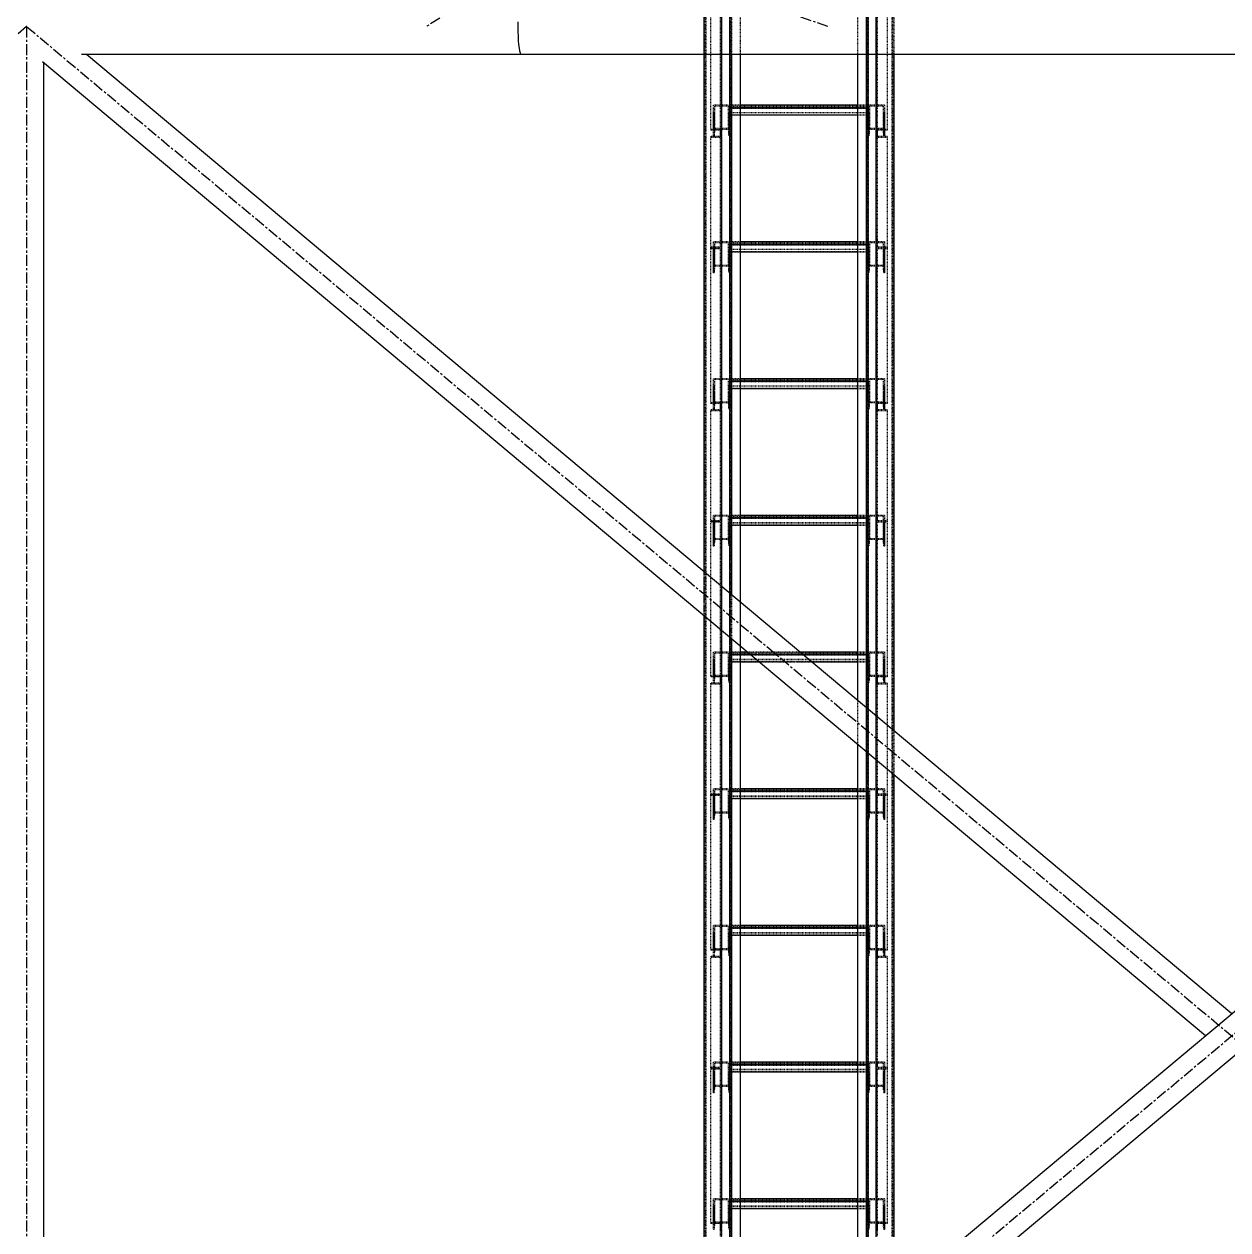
# Model space of a CAD drawing. Header units: millimetres. Extents: x 5143 to 30813, y 232 to 21408.
# Drawn here: x 10095 to 10965, y 4940 to 5812 of the extents above; entities that cross this region are included whole.
import ezdxf

# ---------------------------------------------------------------- set-up
doc = ezdxf.new("R2010")
doc.units = ezdxf.units.MM
doc.header["$LTSCALE"] = 0.25
for name, pattern in [('CENTER', [50.8, 31.75, -6.35, 6.35, -6.35]), ('XKITLINE00', [0]), ('XKITLINE02', [4, 2, -2]), ('XKITLINE03', [6, 3, -1, 1, -1])]:
    doc.linetypes.add(name, pattern=pattern)

msp = doc.modelspace()

# ---------------------------------------------------------------- linework, layer by layer
at = {"color": 8, "linetype": 'CENTER'}
for p, q in [((10676.04, 5990.27), (10385.47, 5810.27)), ((10676.04, 5810.27), (10442.66, 5892.77)), ((10096.38, 5810.27), (8366.94, 4350.27)), ((10096.38, 5810.27), (11840, 4350.27)), ((10096.38, 4350.27), (11840, 5810.27)), ((10096.38, 5810.27), (10096.38, 4350.27))]:
    msp.add_line(p, q, dxfattribs=at)
at = {"color": 1, "linetype": 'XKITLINE03'}
for p, q in [((10599, 4258.02), (10599, 5897.87)), ((10605, 4260.27), (10605, 5900.27)), ((10705, 5900.27), (10705, 4260.27)), ((10710.99, 4258.02), (10711, 5897.87)), ((10599.01, 5847.67), (10599.01, 5735.85)), ((10710.99, 5735.85), (10710.99, 5847.67)), ((10605.02, 5753.34), (10605.02, 5736.46)), ((10605.02, 5751.53), (10705, 5751.53)), ((10705, 5736.46), (10705, 5753.34)), ((10599.01, 5730.1), (10599.01, 5649.96)), ((10710.99, 5649.96), (10710.99, 5730.1)), ((10605.02, 5654.49), (10605.02, 5637.6)), ((10605.02, 5652.68), (10705, 5652.68)), ((10705, 5637.6), (10705, 5654.49)), ((10599.01, 5649.96), (10599.01, 5538.13)), ((10710.99, 5538.13), (10710.99, 5649.96)), ((10605.02, 5555.63), (10605.02, 5538.75)), ((10705, 5538.75), (10705, 5555.63)), ((10605.02, 5553.82), (10705, 5553.82)), ((10599.01, 5532.39), (10599.01, 5452.24)), ((10710.99, 5452.24), (10710.99, 5532.39)), ((10599.01, 5452.24), (10599.01, 5340.42)), ((10605.02, 5456.77), (10605.02, 5439.89)), ((10605.02, 5454.96), (10705, 5454.96)), ((10705, 5439.89), (10705, 5456.77)), ((10710.99, 5340.42), (10710.99, 5452.24)), ((10605.02, 5357.91), (10605.02, 5341.03)), ((10605.02, 5356.1), (10705, 5356.1)), ((10705, 5341.03), (10705, 5357.91)), ((10599.01, 5334.67), (10599.01, 5254.53)), ((10710.99, 5254.53), (10710.99, 5334.67)), ((10605.02, 5259.06), (10605.02, 5242.17)), ((10705, 5242.17), (10705, 5259.06)), ((10599.01, 5254.53), (10599.01, 5142.7)), ((10605.02, 5257.25), (10705, 5257.25)), ((10710.99, 5142.7), (10710.99, 5254.53)), ((10605.02, 5160.2), (10605.02, 5143.32)), ((10605.02, 5158.39), (10705, 5158.39)), ((10705, 5143.32), (10705, 5160.2)), ((10599.01, 5136.96), (10599.01, 5056.81)), ((10710.99, 5056.81), (10710.99, 5136.96)), ((10605.02, 5061.34), (10605.02, 5044.46)), ((10605.02, 5059.53), (10705, 5059.53)), ((10705, 5044.46), (10705, 5061.34)), ((10599.01, 5056.81), (10599.01, 4944.99)), ((10710.99, 4944.99), (10710.99, 5056.81)), ((10605.02, 4962.48), (10605.02, 4945.6)), ((10705, 4945.6), (10705, 4962.48)), ((10605.02, 4960.67), (10705, 4960.67))]:
    msp.add_line(p, q, dxfattribs=at)
at = {"color": 3, "linetype": 'XKITLINE02'}
for p, q in [((10605, 5900.27), (10605, 4257.26)), ((10605.85, 5900.07), (10605.85, 4257.47)), ((10612.5, 5897.39), (10612.5, 4260.15)), ((10697.5, 5897.26), (10697.5, 5789.97)), ((10704.15, 5898.21), (10704.15, 4257.47)), ((10705, 5898.21), (10705, 4257.26)), ((10586.3, 5888.14), (10586.3, 4204.83)), ((10587.15, 5888.14), (10587.15, 4205.79)), ((10587.68, 5887.3), (10587.69, 4203.68)), ((10604.92, 5887.3), (10604.92, 4186.75)), ((10605.45, 5888.14), (10605.45, 4187.82)), ((10703.7, 5888.14), (10703.69, 4320.34)), ((10704.55, 5888.14), (10704.54, 4258.3)), ((10705.08, 5887.3), (10705.07, 4257.8)), ((10722.31, 5887.3), (10722.31, 4257.8)), ((10722.85, 5888.14), (10722.84, 4258.3)), ((10586.3, 5853.61), (10586.3, 5789.97)), ((10591.01, 5847.67), (10591.01, 5735.36)), ((10598.21, 5847.18), (10598.21, 5730.94)), ((10599.01, 5847.67), (10599.01, 5730.94)), ((10606.3, 5846.54), (10606.3, 5789.97)), ((10612.5, 5844.35), (10612.5, 5789.97)), ((10710.99, 5847.67), (10710.99, 5730.94)), ((10711.79, 5847.18), (10711.79, 5730.94)), ((10718.99, 5847.67), (10718.99, 5735.36)), ((10703.69, 5830.57), (10703.69, 5789.97)), ((10723.69, 5833.43), (10723.69, 5789.97)), ((10593.02, 5753.34), (10593.02, 5747.91)), ((10605.02, 5753.34), (10593.02, 5753.34)), ((10593.02, 5753.34), (10593.02, 5735.85)), ((10593.7, 5747.91), (10593.02, 5747.91)), ((10593.02, 5747.91), (10593.02, 5731.02)), ((10594.08, 5752.65), (10593.7, 5747.91)), ((10593.7, 5747.91), (10593.7, 5731.02)), ((10603.95, 5752.65), (10594.08, 5752.65)), ((10594.08, 5752.65), (10594.08, 5735.77)), ((10603.95, 5752.65), (10604.34, 5747.91)), ((10603.95, 5752.65), (10603.95, 5735.77)), ((10605.02, 5747.91), (10604.34, 5747.91)), ((10604.34, 5747.91), (10604.34, 5731.02)), ((10605.02, 5753.34), (10605.02, 5746.1)), ((10612.5, 5753.34), (10605.02, 5753.34)), ((10605.02, 5753.34), (10605.02, 5747.91)), ((10605.02, 5753.34), (10605.02, 5736.46)), ((10705, 5752.49), (10605.02, 5752.49)), ((10612.5, 5751.53), (10605.02, 5751.53)), ((10705, 5751), (10605.02, 5751)), ((10705, 5747.91), (10605.02, 5747.91)), ((10605.02, 5747.91), (10605.02, 5731.02)), ((10705, 5747.8), (10605.02, 5747.8)), ((10705, 5753.34), (10697.5, 5753.34)), ((10705, 5751.53), (10697.5, 5751.53)), ((10705, 5753.34), (10705, 5736.46)), ((10705, 5753.34), (10705, 5747.91)), ((10717, 5753.34), (10705, 5753.34)), ((10705, 5753.34), (10705, 5746.1)), ((10705, 5747.91), (10705, 5731.02)), ((10705.68, 5747.91), (10705, 5747.91)), ((10706.06, 5752.65), (10705.68, 5747.91)), ((10705.68, 5747.91), (10705.68, 5731.02)), ((10706.06, 5752.65), (10706.06, 5735.77)), ((10715.93, 5752.65), (10706.06, 5752.65)), ((10715.93, 5752.65), (10715.93, 5735.77)), ((10715.93, 5752.65), (10716.32, 5747.91)), ((10716.32, 5747.91), (10716.32, 5731.02)), ((10717, 5747.91), (10716.32, 5747.91)), ((10717, 5753.34), (10717, 5736.46)), ((10717, 5753.34), (10717, 5747.91)), ((10717, 5747.91), (10717, 5731.02)), ((10705, 5746.2), (10605.02, 5746.2)), ((10612.5, 5746.1), (10605.02, 5746.1)), ((10705, 5746.1), (10697.5, 5746.1)), ((10599.01, 5735.85), (10591.01, 5735.85)), ((10598.21, 5735.36), (10591.01, 5735.36)), ((10598.21, 5730.76), (10591.01, 5730.76)), ((10591.01, 5730.76), (10591.01, 5730.1)), ((10591.01, 5730.76), (10591.01, 5649.96)), ((10599.01, 5730.1), (10591.01, 5730.1)), ((10605.02, 5736.46), (10593.02, 5736.46)), ((10593.7, 5731.02), (10593.02, 5731.02)), ((10594.08, 5735.77), (10593.7, 5731.02)), ((10603.95, 5735.77), (10594.08, 5735.77)), ((10599.01, 5736.69), (10598.21, 5736.69)), ((10598.21, 5736.69), (10598.21, 5730.76)), ((10598.21, 5736.69), (10598.21, 5650.62)), ((10599.01, 5730.94), (10598.21, 5730.94)), ((10599.01, 5736.69), (10599.01, 5730.1)), ((10599.01, 5736.69), (10599.01, 5649.96)), ((10603.95, 5735.77), (10604.34, 5731.02)), ((10605.02, 5731.02), (10604.34, 5731.02)), ((10605.02, 5736.46), (10605.02, 5731.02)), ((10705, 5736.46), (10705, 5731.02)), ((10717, 5736.46), (10705, 5736.46)), ((10705.68, 5731.02), (10705, 5731.02)), ((10706.06, 5735.77), (10705.68, 5731.02)), ((10715.93, 5735.77), (10706.06, 5735.77)), ((10710.99, 5736.69), (10710.99, 5649.96)), ((10711.79, 5736.69), (10710.99, 5736.69)), ((10710.99, 5735.85), (10710.99, 5730.94)), ((10718.99, 5735.85), (10710.99, 5735.85)), ((10711.79, 5730.94), (10710.99, 5730.94)), ((10718.99, 5730.1), (10710.99, 5730.1)), ((10711.79, 5736.69), (10711.79, 5650.62)), ((10711.79, 5735.36), (10711.79, 5730.94)), ((10718.99, 5735.36), (10711.79, 5735.36)), ((10718.99, 5730.76), (10711.79, 5730.76)), ((10715.93, 5735.77), (10716.32, 5731.02)), ((10717, 5731.02), (10716.32, 5731.02)), ((10717, 5736.46), (10717, 5731.02)), ((10718.99, 5735.85), (10718.99, 5735.36)), ((10718.99, 5730.76), (10718.99, 5649.96)), ((10593.02, 5654.49), (10593.02, 5649.05)), ((10605.02, 5654.49), (10593.02, 5654.49)), ((10593.02, 5654.49), (10593.02, 5637.6)), ((10594.08, 5653.79), (10593.7, 5649.05)), ((10603.95, 5653.79), (10594.08, 5653.79)), ((10594.08, 5653.79), (10594.08, 5636.91)), ((10599.01, 5656.54), (10598.21, 5656.54)), ((10603.95, 5653.79), (10604.34, 5649.05)), ((10603.95, 5653.79), (10603.95, 5636.91)), ((10605.02, 5654.49), (10605.02, 5649.05)), ((10605.02, 5654.49), (10605.02, 5637.6)), ((10605.02, 5654.49), (10605.02, 5647.24)), ((10612.5, 5654.49), (10605.02, 5654.49)), ((10705, 5653.63), (10605.02, 5653.63)), ((10612.5, 5652.68), (10605.02, 5652.68)), ((10705, 5652.15), (10605.02, 5652.15)), ((10705, 5654.49), (10697.5, 5654.49)), ((10705, 5652.68), (10697.5, 5652.68)), ((10705, 5654.49), (10705, 5637.6)), ((10705, 5654.49), (10705, 5649.05)), ((10717, 5654.49), (10705, 5654.49)), ((10705, 5654.49), (10705, 5647.24)), ((10706.06, 5653.79), (10705.68, 5649.05)), ((10706.06, 5653.79), (10706.06, 5636.91)), ((10715.93, 5653.79), (10706.06, 5653.79)), ((10710.99, 5656.54), (10710.99, 5649.96)), ((10711.79, 5656.54), (10710.99, 5656.54)), ((10711.79, 5656.54), (10711.79, 5650.62)), ((10715.93, 5653.79), (10715.93, 5636.91)), ((10715.93, 5653.79), (10716.32, 5649.05)), ((10717, 5654.49), (10717, 5637.6)), ((10717, 5654.49), (10717, 5649.05)), ((10598.21, 5650.62), (10591.01, 5650.62)), ((10599.01, 5649.96), (10591.01, 5649.96)), ((10591.01, 5649.96), (10591.01, 5649.47)), ((10599.01, 5649.96), (10591.01, 5649.96)), ((10591.01, 5649.96), (10591.01, 5537.64)), ((10598.21, 5649.47), (10591.01, 5649.47)), ((10593.7, 5649.05), (10593.02, 5649.05)), ((10593.02, 5649.05), (10593.02, 5632.17)), ((10593.7, 5649.05), (10593.7, 5632.17)), ((10598.21, 5649.47), (10598.21, 5645.05)), ((10598.21, 5649.47), (10598.21, 5533.22)), ((10599.01, 5645.05), (10598.21, 5645.05)), ((10599.01, 5649.96), (10599.01, 5533.22)), ((10605.02, 5649.05), (10604.34, 5649.05)), ((10604.34, 5649.05), (10604.34, 5632.17)), ((10605.02, 5649.05), (10605.02, 5632.17)), ((10705, 5649.05), (10605.02, 5649.05)), ((10705, 5648.95), (10605.02, 5648.95)), ((10705, 5647.34), (10605.02, 5647.34)), ((10612.5, 5647.24), (10605.02, 5647.24)), ((10705, 5647.24), (10697.5, 5647.24)), ((10705, 5649.05), (10705, 5632.17)), ((10705.68, 5649.05), (10705, 5649.05)), ((10705.68, 5649.05), (10705.68, 5632.17)), ((10718.99, 5649.96), (10710.99, 5649.96)), ((10710.99, 5649.96), (10710.99, 5533.22)), ((10718.99, 5649.96), (10710.99, 5649.96)), ((10711.79, 5645.05), (10710.99, 5645.05)), ((10718.99, 5650.62), (10711.79, 5650.62)), ((10711.79, 5649.47), (10711.79, 5533.22)), ((10718.99, 5649.47), (10711.79, 5649.47)), ((10716.32, 5649.05), (10716.32, 5632.17)), ((10717, 5649.05), (10716.32, 5649.05)), ((10717, 5649.05), (10717, 5632.17)), ((10718.99, 5650.62), (10718.99, 5649.96)), ((10718.99, 5649.96), (10718.99, 5537.64)), ((10593.02, 5637.6), (10593.02, 5632.17)), ((10605.02, 5637.6), (10593.02, 5637.6)), ((10594.08, 5636.91), (10593.7, 5632.17)), ((10603.95, 5636.91), (10594.08, 5636.91)), ((10599.01, 5637.6), (10599.01, 5538.13)), ((10603.95, 5636.91), (10604.34, 5632.17)), ((10605.02, 5637.6), (10605.02, 5632.17)), ((10705, 5637.6), (10705, 5632.17)), ((10717, 5637.6), (10705, 5637.6)), ((10706.06, 5636.91), (10705.68, 5632.17)), ((10715.93, 5636.91), (10706.06, 5636.91)), ((10715.93, 5636.91), (10716.32, 5632.17)), ((10717, 5637.6), (10717, 5632.17)), ((10593.7, 5632.17), (10593.02, 5632.17)), ((10605.02, 5632.17), (10604.34, 5632.17)), ((10705.68, 5632.17), (10705, 5632.17)), ((10717, 5632.17), (10716.32, 5632.17)), ((10593.02, 5555.63), (10593.02, 5550.19)), ((10605.02, 5555.63), (10593.02, 5555.63)), ((10593.02, 5555.63), (10593.02, 5538.13)), ((10605.02, 5555.63), (10605.02, 5550.19)), ((10605.02, 5555.63), (10605.02, 5538.75)), ((10605.02, 5555.63), (10605.02, 5548.38)), ((10612.5, 5555.63), (10605.02, 5555.63)), ((10705, 5555.63), (10697.5, 5555.63)), ((10705, 5555.63), (10705, 5538.75)), ((10705, 5555.63), (10705, 5550.19)), ((10717, 5555.63), (10705, 5555.63)), ((10705, 5555.63), (10705, 5548.38)), ((10717, 5555.63), (10717, 5538.75)), ((10717, 5555.63), (10717, 5550.19)), ((10593.7, 5550.19), (10593.02, 5550.19)), ((10593.02, 5550.19), (10593.02, 5533.31)), ((10594.08, 5554.94), (10593.7, 5550.19)), ((10593.7, 5550.19), (10593.7, 5533.31)), ((10603.95, 5554.94), (10594.08, 5554.94)), ((10594.08, 5554.94), (10594.08, 5538.05)), ((10603.95, 5554.94), (10604.34, 5550.19)), ((10603.95, 5554.94), (10603.95, 5538.05)), ((10605.02, 5550.19), (10604.34, 5550.19)), ((10604.34, 5550.19), (10604.34, 5533.31)), ((10705, 5554.78), (10605.02, 5554.78)), ((10612.5, 5553.82), (10605.02, 5553.82)), ((10705, 5553.29), (10605.02, 5553.29)), ((10605.02, 5550.19), (10605.02, 5533.31)), ((10705, 5550.19), (10605.02, 5550.19)), ((10705, 5550.09), (10605.02, 5550.09)), ((10705, 5548.48), (10605.02, 5548.48)), ((10612.5, 5548.38), (10605.02, 5548.38)), ((10705, 5553.82), (10697.5, 5553.82)), ((10705, 5548.38), (10697.5, 5548.38)), ((10705, 5550.19), (10705, 5533.31)), ((10705.68, 5550.19), (10705, 5550.19)), ((10706.06, 5554.94), (10705.68, 5550.19)), ((10705.68, 5550.19), (10705.68, 5533.31)), ((10706.06, 5554.94), (10706.06, 5538.05)), ((10715.93, 5554.94), (10706.06, 5554.94)), ((10715.93, 5554.94), (10715.93, 5538.05)), ((10715.93, 5554.94), (10716.32, 5550.19)), ((10716.32, 5550.19), (10716.32, 5533.31)), ((10717, 5550.19), (10716.32, 5550.19)), ((10717, 5550.19), (10717, 5533.31)), ((10599.01, 5538.13), (10591.01, 5538.13)), ((10605.02, 5538.75), (10593.02, 5538.75)), ((10594.08, 5538.05), (10593.7, 5533.31)), ((10603.95, 5538.05), (10594.08, 5538.05)), ((10599.01, 5538.97), (10598.21, 5538.97)), ((10598.21, 5538.97), (10598.21, 5533.05)), ((10598.21, 5538.97), (10598.21, 5452.9)), ((10599.01, 5538.97), (10599.01, 5532.39)), ((10599.01, 5538.97), (10599.01, 5452.24)), ((10603.95, 5538.05), (10604.34, 5533.31)), ((10605.02, 5538.75), (10605.02, 5533.31)), ((10705, 5538.75), (10705, 5533.31)), ((10717, 5538.75), (10705, 5538.75)), ((10706.06, 5538.05), (10705.68, 5533.31)), ((10715.93, 5538.05), (10706.06, 5538.05)), ((10710.99, 5538.97), (10710.99, 5452.24)), ((10711.79, 5538.97), (10710.99, 5538.97)), ((10710.99, 5538.13), (10710.99, 5533.22)), ((10718.99, 5538.13), (10710.99, 5538.13)), ((10711.79, 5538.97), (10711.79, 5452.9)), ((10715.93, 5538.05), (10716.32, 5533.31)), ((10717, 5538.75), (10717, 5533.31)), ((10718.99, 5538.13), (10718.99, 5537.64)), ((10598.21, 5537.64), (10591.01, 5537.64)), ((10598.21, 5533.05), (10591.01, 5533.05)), ((10591.01, 5533.05), (10591.01, 5532.39)), ((10591.01, 5533.05), (10591.01, 5452.24)), ((10599.01, 5532.39), (10591.01, 5532.39)), ((10593.7, 5533.31), (10593.02, 5533.31)), ((10599.01, 5533.22), (10598.21, 5533.22)), ((10605.02, 5533.31), (10604.34, 5533.31)), ((10705.68, 5533.31), (10705, 5533.31)), ((10711.79, 5533.22), (10710.99, 5533.22)), ((10718.99, 5532.39), (10710.99, 5532.39)), ((10711.79, 5537.64), (10711.79, 5533.22)), ((10718.99, 5537.64), (10711.79, 5537.64)), ((10718.99, 5533.05), (10711.79, 5533.05)), ((10717, 5533.31), (10716.32, 5533.31)), ((10718.99, 5533.05), (10718.99, 5452.24)), ((10598.21, 5452.9), (10591.01, 5452.9)), ((10599.01, 5452.24), (10591.01, 5452.24)), ((10591.01, 5452.24), (10591.01, 5451.75)), ((10599.01, 5452.24), (10591.01, 5452.24)), ((10591.01, 5452.24), (10591.01, 5339.93)), ((10598.21, 5451.75), (10591.01, 5451.75)), ((10593.02, 5456.77), (10593.02, 5451.33)), ((10605.02, 5456.77), (10593.02, 5456.77)), ((10593.02, 5456.77), (10593.02, 5439.89)), ((10593.7, 5451.33), (10593.02, 5451.33)), ((10593.02, 5451.33), (10593.02, 5434.45)), ((10594.08, 5456.08), (10593.7, 5451.33)), ((10593.7, 5451.33), (10593.7, 5434.45)), ((10603.95, 5456.08), (10594.08, 5456.08)), ((10594.08, 5456.08), (10594.08, 5439.2)), ((10599.01, 5458.83), (10598.21, 5458.83)), ((10598.21, 5451.75), (10598.21, 5447.33)), ((10598.21, 5451.75), (10598.21, 5335.51)), ((10599.01, 5452.24), (10599.01, 5447.33)), ((10599.01, 5452.24), (10599.01, 5335.51)), ((10603.95, 5456.08), (10604.34, 5451.33)), ((10603.95, 5456.08), (10603.95, 5439.2)), ((10605.02, 5451.33), (10604.34, 5451.33)), ((10604.34, 5451.33), (10604.34, 5434.45)), ((10605.02, 5456.77), (10605.02, 5451.33)), ((10605.02, 5456.77), (10605.02, 5439.89)), ((10605.02, 5456.77), (10605.02, 5449.53)), ((10612.5, 5456.77), (10605.02, 5456.77)), ((10705, 5455.92), (10605.02, 5455.92)), ((10612.5, 5454.96), (10605.02, 5454.96)), ((10705, 5454.43), (10605.02, 5454.43)), ((10605.02, 5451.33), (10605.02, 5434.45)), ((10705, 5451.33), (10605.02, 5451.33)), ((10705, 5451.23), (10605.02, 5451.23)), ((10705, 5456.77), (10697.5, 5456.77)), ((10705, 5454.96), (10697.5, 5454.96)), ((10705, 5456.77), (10705, 5439.89)), ((10705, 5456.77), (10705, 5451.33)), ((10717, 5456.77), (10705, 5456.77)), ((10705, 5456.77), (10705, 5449.53)), ((10705, 5451.33), (10705, 5434.45)), ((10705.68, 5451.33), (10705, 5451.33)), ((10706.06, 5456.08), (10705.68, 5451.33)), ((10705.68, 5451.33), (10705.68, 5434.45)), ((10706.06, 5456.08), (10706.06, 5439.2)), ((10715.93, 5456.08), (10706.06, 5456.08)), ((10710.99, 5458.83), (10710.99, 5452.24)), ((10711.79, 5458.83), (10710.99, 5458.83)), ((10718.99, 5452.24), (10710.99, 5452.24)), ((10710.99, 5452.24), (10710.99, 5335.51)), ((10718.99, 5452.24), (10710.99, 5452.24)), ((10711.79, 5458.83), (10711.79, 5452.9)), ((10718.99, 5452.9), (10711.79, 5452.9)), ((10711.79, 5451.75), (10711.79, 5335.51)), ((10718.99, 5451.75), (10711.79, 5451.75)), ((10715.93, 5456.08), (10715.93, 5439.2)), ((10715.93, 5456.08), (10716.32, 5451.33)), ((10716.32, 5451.33), (10716.32, 5434.45)), ((10717, 5451.33), (10716.32, 5451.33)), ((10717, 5456.77), (10717, 5439.89)), ((10717, 5456.77), (10717, 5451.33)), ((10717, 5451.33), (10717, 5434.45)), ((10718.99, 5452.9), (10718.99, 5452.24)), ((10718.99, 5452.24), (10718.99, 5339.93)), ((10599.01, 5447.33), (10598.21, 5447.33)), ((10705, 5449.63), (10605.02, 5449.63)), ((10612.5, 5449.53), (10605.02, 5449.53)), ((10705, 5449.53), (10697.5, 5449.53)), ((10711.79, 5447.33), (10710.99, 5447.33)), ((10593.02, 5439.89), (10593.02, 5434.45)), ((10605.02, 5439.89), (10593.02, 5439.89)), ((10593.7, 5434.45), (10593.02, 5434.45)), ((10594.08, 5439.2), (10593.7, 5434.45)), ((10603.95, 5439.2), (10594.08, 5439.2)), ((10603.95, 5439.2), (10604.34, 5434.45)), ((10605.02, 5434.45), (10604.34, 5434.45)), ((10605.02, 5439.89), (10605.02, 5434.45)), ((10705, 5439.89), (10705, 5434.45)), ((10717, 5439.89), (10705, 5439.89)), ((10705.68, 5434.45), (10705, 5434.45)), ((10706.06, 5439.2), (10705.68, 5434.45)), ((10715.93, 5439.2), (10706.06, 5439.2)), ((10715.93, 5439.2), (10716.32, 5434.45)), ((10717, 5434.45), (10716.32, 5434.45)), ((10717, 5439.89), (10717, 5434.45)), ((10586.3, 5415.93), (10586.3, 5384.16)), ((10606.3, 5399.19), (10606.3, 5367.41)), ((10612.5, 5394), (10612.5, 5362.22)), ((10593.02, 5357.91), (10593.02, 5352.48)), ((10605.02, 5357.91), (10593.02, 5357.91)), ((10593.02, 5357.91), (10593.02, 5340.42)), ((10594.08, 5357.22), (10593.7, 5352.48)), ((10603.95, 5357.22), (10594.08, 5357.22)), ((10594.08, 5357.22), (10594.08, 5340.34)), ((10603.95, 5357.22), (10604.34, 5352.48)), ((10603.95, 5357.22), (10603.95, 5340.34)), ((10605.02, 5357.91), (10605.02, 5352.48)), ((10605.02, 5357.91), (10605.02, 5341.03)), ((10605.02, 5357.91), (10605.02, 5350.67)), ((10612.5, 5357.91), (10605.02, 5357.91)), ((10705, 5357.06), (10605.02, 5357.06)), ((10612.5, 5356.1), (10605.02, 5356.1)), ((10705, 5355.57), (10605.02, 5355.57)), ((10655.59, 5357.91), (10617.64, 5357.91)), ((10657.75, 5356.1), (10619.8, 5356.1)), ((10705, 5357.91), (10697.5, 5357.91)), ((10705, 5356.1), (10697.5, 5356.1)), ((10705, 5357.91), (10705, 5341.03)), ((10705, 5357.91), (10705, 5352.48)), ((10717, 5357.91), (10705, 5357.91)), ((10705, 5357.91), (10705, 5350.67)), ((10706.06, 5357.22), (10705.68, 5352.48)), ((10706.06, 5357.22), (10706.06, 5340.34)), ((10715.93, 5357.22), (10706.06, 5357.22)), ((10715.93, 5357.22), (10715.93, 5340.34)), ((10715.93, 5357.22), (10716.32, 5352.48)), ((10717, 5357.91), (10717, 5341.03)), ((10717, 5357.91), (10717, 5352.48)), ((10593.7, 5352.48), (10593.02, 5352.48)), ((10593.02, 5352.48), (10593.02, 5335.59)), ((10593.7, 5352.48), (10593.7, 5335.59)), ((10605.02, 5352.48), (10604.34, 5352.48)), ((10604.34, 5352.48), (10604.34, 5335.59)), ((10605.02, 5352.48), (10605.02, 5335.59)), ((10705, 5352.48), (10605.02, 5352.48)), ((10705, 5352.37), (10605.02, 5352.37)), ((10705, 5350.77), (10605.02, 5350.77)), ((10612.5, 5350.67), (10605.02, 5350.67)), ((10664.25, 5350.67), (10626.3, 5350.67)), ((10705, 5350.67), (10697.5, 5350.67)), ((10705, 5352.48), (10705, 5335.59)), ((10705.68, 5352.48), (10705, 5352.48)), ((10705.68, 5352.48), (10705.68, 5335.59)), ((10716.32, 5352.48), (10716.32, 5335.59)), ((10717, 5352.48), (10716.32, 5352.48)), ((10717, 5352.48), (10717, 5335.59)), ((10599.01, 5340.42), (10591.01, 5340.42)), ((10598.21, 5339.93), (10591.01, 5339.93)), ((10605.02, 5341.03), (10593.02, 5341.03)), ((10594.08, 5340.34), (10593.7, 5335.59)), ((10603.95, 5340.34), (10594.08, 5340.34)), ((10599.01, 5341.26), (10598.21, 5341.26)), ((10598.21, 5341.26), (10598.21, 5335.33)), ((10598.21, 5341.26), (10598.21, 5255.19)), ((10599.01, 5341.26), (10599.01, 5334.67)), ((10599.01, 5341.26), (10599.01, 5254.53)), ((10603.95, 5340.34), (10604.34, 5335.59)), ((10605.02, 5341.03), (10605.02, 5335.59)), ((10705, 5341.03), (10705, 5335.59)), ((10717, 5341.03), (10705, 5341.03)), ((10706.06, 5340.34), (10705.68, 5335.59)), ((10715.93, 5340.34), (10706.06, 5340.34)), ((10710.99, 5341.26), (10710.99, 5254.53)), ((10711.79, 5341.26), (10710.99, 5341.26)), ((10710.99, 5340.42), (10710.99, 5335.51)), ((10718.99, 5340.42), (10710.99, 5340.42)), ((10711.79, 5341.26), (10711.79, 5255.19)), ((10711.79, 5339.93), (10711.79, 5335.51)), ((10718.99, 5339.93), (10711.79, 5339.93)), ((10715.93, 5340.34), (10716.32, 5335.59)), ((10717, 5341.03), (10717, 5335.59)), ((10718.99, 5340.42), (10718.99, 5339.93)), ((10598.21, 5335.33), (10591.01, 5335.33)), ((10591.01, 5335.33), (10591.01, 5334.67)), ((10591.01, 5335.33), (10591.01, 5254.53)), ((10599.01, 5334.67), (10591.01, 5334.67)), ((10593.7, 5335.59), (10593.02, 5335.59)), ((10599.01, 5335.51), (10598.21, 5335.51)), ((10605.02, 5335.59), (10604.34, 5335.59)), ((10705.68, 5335.59), (10705, 5335.59)), ((10711.79, 5335.51), (10710.99, 5335.51)), ((10718.99, 5334.67), (10710.99, 5334.67)), ((10718.99, 5335.33), (10711.79, 5335.33)), ((10717, 5335.59), (10716.32, 5335.59)), ((10718.99, 5335.33), (10718.99, 5254.53)), ((10697.5, 5322.83), (10697.5, 5291.05)), ((10703.69, 5317.64), (10703.69, 5285.86)), ((10723.69, 5300.89), (10723.69, 5269.11)), ((10593.02, 5259.06), (10593.02, 5253.62)), ((10605.02, 5259.06), (10593.02, 5259.06)), ((10593.02, 5259.06), (10593.02, 5242.17)), ((10599.01, 5261.11), (10598.21, 5261.11)), ((10605.02, 5259.06), (10605.02, 5253.62)), ((10605.02, 5259.06), (10605.02, 5242.17)), ((10605.02, 5259.06), (10605.02, 5251.81)), ((10612.5, 5259.06), (10605.02, 5259.06)), ((10705, 5259.06), (10697.5, 5259.06)), ((10705, 5259.06), (10705, 5251.81)), ((10705, 5259.06), (10705, 5242.17)), ((10705, 5259.06), (10705, 5253.62)), ((10717, 5259.06), (10705, 5259.06)), ((10710.99, 5261.11), (10710.99, 5254.53)), ((10711.79, 5261.11), (10710.99, 5261.11)), ((10711.79, 5261.11), (10711.79, 5255.19)), ((10717, 5259.06), (10717, 5242.17)), ((10717, 5259.06), (10717, 5253.62)), ((10598.21, 5255.19), (10591.01, 5255.19)), ((10599.01, 5254.53), (10591.01, 5254.53)), ((10591.01, 5254.53), (10591.01, 5254.04)), ((10599.01, 5254.53), (10591.01, 5254.53)), ((10591.01, 5254.53), (10591.01, 5142.21)), ((10598.21, 5254.04), (10591.01, 5254.04)), ((10593.7, 5253.62), (10593.02, 5253.62)), ((10593.02, 5253.62), (10593.02, 5236.74)), ((10594.08, 5258.36), (10593.7, 5253.62)), ((10593.7, 5253.62), (10593.7, 5236.74)), ((10603.95, 5258.36), (10594.08, 5258.36)), ((10594.08, 5258.36), (10594.08, 5241.48)), ((10598.21, 5254.04), (10598.21, 5249.62)), ((10598.21, 5254.04), (10598.21, 5137.79)), ((10599.01, 5254.53), (10599.01, 5137.79)), ((10603.95, 5258.36), (10604.34, 5253.62)), ((10603.95, 5258.36), (10603.95, 5241.48)), ((10605.02, 5253.62), (10604.34, 5253.62)), ((10604.34, 5253.62), (10604.34, 5236.74)), ((10705, 5258.2), (10605.02, 5258.2)), ((10612.5, 5257.25), (10605.02, 5257.25)), ((10705, 5256.72), (10605.02, 5256.72)), ((10605.02, 5253.62), (10605.02, 5236.74)), ((10705, 5253.62), (10605.02, 5253.62)), ((10705, 5253.52), (10605.02, 5253.52)), ((10705, 5251.91), (10605.02, 5251.91)), ((10612.5, 5251.81), (10605.02, 5251.81)), ((10705, 5257.25), (10697.5, 5257.25)), ((10705, 5251.81), (10697.5, 5251.81)), ((10705, 5253.62), (10705, 5236.74)), ((10705.68, 5253.62), (10705, 5253.62)), ((10706.06, 5258.36), (10705.68, 5253.62)), ((10705.68, 5253.62), (10705.68, 5236.74)), ((10706.06, 5258.36), (10706.06, 5241.48)), ((10715.93, 5258.36), (10706.06, 5258.36)), ((10710.99, 5254.53), (10710.99, 5137.79)), ((10718.99, 5254.53), (10710.99, 5254.53)), ((10718.99, 5254.53), (10710.99, 5254.53)), ((10718.99, 5255.19), (10711.79, 5255.19)), ((10711.79, 5254.04), (10711.79, 5137.79)), ((10718.99, 5254.04), (10711.79, 5254.04)), ((10715.93, 5258.36), (10715.93, 5241.48)), ((10715.93, 5258.36), (10716.32, 5253.62)), ((10716.32, 5253.62), (10716.32, 5236.74)), ((10717, 5253.62), (10716.32, 5253.62)), ((10717, 5253.62), (10717, 5236.74)), ((10718.99, 5255.19), (10718.99, 5254.53)), ((10718.99, 5254.53), (10718.99, 5142.21)), ((10593.02, 5242.17), (10593.02, 5236.74)), ((10605.02, 5242.17), (10593.02, 5242.17)), ((10594.08, 5241.48), (10593.7, 5236.74)), ((10603.95, 5241.48), (10594.08, 5241.48)), ((10599.01, 5249.62), (10598.21, 5249.62)), ((10599.01, 5242.17), (10599.01, 5142.7)), ((10603.95, 5241.48), (10604.34, 5236.74)), ((10605.02, 5242.17), (10605.02, 5236.74)), ((10705, 5242.17), (10705, 5236.74)), ((10717, 5242.17), (10705, 5242.17)), ((10706.06, 5241.48), (10705.68, 5236.74)), ((10715.93, 5241.48), (10706.06, 5241.48)), ((10711.79, 5249.62), (10710.99, 5249.62)), ((10715.93, 5241.48), (10716.32, 5236.74)), ((10717, 5242.17), (10717, 5236.74)), ((10593.7, 5236.74), (10593.02, 5236.74)), ((10605.02, 5236.74), (10604.34, 5236.74)), ((10705.68, 5236.74), (10705, 5236.74)), ((10717, 5236.74), (10716.32, 5236.74)), ((10593.02, 5160.2), (10593.02, 5154.76)), ((10605.02, 5160.2), (10593.02, 5160.2)), ((10593.02, 5160.2), (10593.02, 5142.7)), ((10593.7, 5154.76), (10593.02, 5154.76)), ((10593.02, 5154.76), (10593.02, 5137.88)), ((10594.08, 5159.51), (10593.7, 5154.76)), ((10593.7, 5154.76), (10593.7, 5137.88)), ((10603.95, 5159.51), (10594.08, 5159.51)), ((10594.08, 5159.51), (10594.08, 5142.62)), ((10603.95, 5159.51), (10604.34, 5154.76)), ((10603.95, 5159.51), (10603.95, 5142.62)), ((10605.02, 5154.76), (10604.34, 5154.76)), ((10604.34, 5154.76), (10604.34, 5137.88)), ((10605.02, 5160.2), (10605.02, 5154.76)), ((10605.02, 5160.2), (10605.02, 5143.32)), ((10605.02, 5160.2), (10605.02, 5152.95)), ((10612.5, 5160.2), (10605.02, 5160.2)), ((10705, 5159.35), (10605.02, 5159.35)), ((10612.5, 5158.39), (10605.02, 5158.39)), ((10705, 5157.86), (10605.02, 5157.86)), ((10605.02, 5154.76), (10605.02, 5137.88)), ((10705, 5154.76), (10605.02, 5154.76)), ((10705, 5154.66), (10605.02, 5154.66)), ((10705, 5160.2), (10697.5, 5160.2)), ((10705, 5158.39), (10697.5, 5158.39)), ((10705, 5160.2), (10705, 5152.95)), ((10705, 5160.2), (10705, 5143.32)), ((10705, 5160.2), (10705, 5154.76)), ((10717, 5160.2), (10705, 5160.2)), ((10705, 5154.76), (10705, 5137.88)), ((10705.68, 5154.76), (10705, 5154.76)), ((10706.06, 5159.51), (10705.68, 5154.76)), ((10705.68, 5154.76), (10705.68, 5137.88)), ((10706.06, 5159.51), (10706.06, 5142.62)), ((10715.93, 5159.51), (10706.06, 5159.51)), ((10715.93, 5159.51), (10715.93, 5142.62)), ((10715.93, 5159.51), (10716.32, 5154.76)), ((10716.32, 5154.76), (10716.32, 5137.88)), ((10717, 5154.76), (10716.32, 5154.76)), ((10717, 5160.2), (10717, 5143.32)), ((10717, 5160.2), (10717, 5154.76)), ((10717, 5154.76), (10717, 5137.88)), ((10705, 5153.05), (10605.02, 5153.05)), ((10612.5, 5152.95), (10605.02, 5152.95)), ((10705, 5152.95), (10697.5, 5152.95)), ((10599.01, 5142.7), (10591.01, 5142.7)), ((10598.21, 5142.21), (10591.01, 5142.21)), ((10598.21, 5137.62), (10591.01, 5137.62)), ((10591.01, 5137.62), (10591.01, 5136.96)), ((10591.01, 5137.62), (10591.01, 5056.81)), ((10599.01, 5136.96), (10591.01, 5136.96)), ((10605.02, 5143.32), (10593.02, 5143.32)), ((10593.7, 5137.88), (10593.02, 5137.88)), ((10594.08, 5142.62), (10593.7, 5137.88)), ((10603.95, 5142.62), (10594.08, 5142.62)), ((10599.01, 5143.54), (10598.21, 5143.54)), ((10598.21, 5143.54), (10598.21, 5137.62)), ((10598.21, 5143.54), (10598.21, 5057.47)), ((10599.01, 5137.79), (10598.21, 5137.79)), ((10599.01, 5143.54), (10599.01, 5136.96)), ((10599.01, 5143.54), (10599.01, 5056.81)), ((10603.95, 5142.62), (10604.34, 5137.88)), ((10605.02, 5137.88), (10604.34, 5137.88)), ((10605.02, 5143.32), (10605.02, 5137.88)), ((10705, 5143.32), (10705, 5137.88)), ((10717, 5143.32), (10705, 5143.32)), ((10705.68, 5137.88), (10705, 5137.88)), ((10706.06, 5142.62), (10705.68, 5137.88)), ((10715.93, 5142.62), (10706.06, 5142.62)), ((10710.99, 5143.54), (10710.99, 5056.81)), ((10711.79, 5143.54), (10710.99, 5143.54)), ((10710.99, 5142.7), (10710.99, 5137.79)), ((10718.99, 5142.7), (10710.99, 5142.7)), ((10711.79, 5137.79), (10710.99, 5137.79)), ((10718.99, 5136.96), (10710.99, 5136.96)), ((10711.79, 5143.54), (10711.79, 5057.47)), ((10711.79, 5142.21), (10711.79, 5137.79)), ((10718.99, 5142.21), (10711.79, 5142.21)), ((10718.99, 5137.62), (10711.79, 5137.62)), ((10715.93, 5142.62), (10716.32, 5137.88)), ((10717, 5137.88), (10716.32, 5137.88)), ((10717, 5143.32), (10717, 5137.88)), ((10718.99, 5142.7), (10718.99, 5142.21)), ((10718.99, 5137.62), (10718.99, 5056.81)), ((10593.02, 5061.34), (10593.02, 5055.9)), ((10605.02, 5061.34), (10593.02, 5061.34)), ((10593.02, 5061.34), (10593.02, 5044.46)), ((10594.08, 5060.65), (10593.7, 5055.9)), ((10603.95, 5060.65), (10594.08, 5060.65)), ((10594.08, 5060.65), (10594.08, 5043.77)), ((10599.01, 5063.4), (10598.21, 5063.4)), ((10603.95, 5060.65), (10604.34, 5055.9)), ((10603.95, 5060.65), (10603.95, 5043.77)), ((10605.02, 5061.34), (10605.02, 5055.9)), ((10605.02, 5061.34), (10605.02, 5044.46)), ((10605.02, 5061.34), (10605.02, 5054.1)), ((10612.5, 5061.34), (10605.02, 5061.34)), ((10705, 5060.49), (10605.02, 5060.49)), ((10612.5, 5059.53), (10605.02, 5059.53)), ((10705, 5059), (10605.02, 5059)), ((10705, 5061.34), (10697.5, 5061.34)), ((10705, 5059.53), (10697.5, 5059.53)), ((10705, 5061.34), (10705, 5054.1)), ((10705, 5061.34), (10705, 5044.46)), ((10705, 5061.34), (10705, 5055.9)), ((10717, 5061.34), (10705, 5061.34)), ((10706.06, 5060.65), (10705.68, 5055.9)), ((10706.06, 5060.65), (10706.06, 5043.77)), ((10715.93, 5060.65), (10706.06, 5060.65)), ((10710.99, 5063.4), (10710.99, 5056.81)), ((10711.79, 5063.4), (10710.99, 5063.4)), ((10711.79, 5063.4), (10711.79, 5057.47)), ((10715.93, 5060.65), (10715.93, 5043.77)), ((10715.93, 5060.65), (10716.32, 5055.9)), ((10717, 5061.34), (10717, 5044.46)), ((10717, 5061.34), (10717, 5055.9)), ((10598.21, 5057.47), (10591.01, 5057.47)), ((10599.01, 5056.81), (10591.01, 5056.81)), ((10591.01, 5056.81), (10591.01, 5056.32)), ((10599.01, 5056.81), (10591.01, 5056.81)), ((10591.01, 5056.81), (10591.01, 4944.5)), ((10598.21, 5056.32), (10591.01, 5056.32)), ((10593.7, 5055.9), (10593.02, 5055.9)), ((10593.02, 5055.9), (10593.02, 5039.02)), ((10593.7, 5055.9), (10593.7, 5039.02)), ((10598.21, 5056.32), (10598.21, 5051.9)), ((10598.21, 5056.32), (10598.21, 4940.08)), ((10599.01, 5051.9), (10598.21, 5051.9)), ((10599.01, 5056.81), (10599.01, 4940.08)), ((10605.02, 5055.9), (10604.34, 5055.9)), ((10604.34, 5055.9), (10604.34, 5039.02)), ((10605.02, 5055.9), (10605.02, 5039.02)), ((10705, 5055.9), (10605.02, 5055.9)), ((10705, 5055.8), (10605.02, 5055.8)), ((10705, 5054.2), (10605.02, 5054.2)), ((10612.5, 5054.1), (10605.02, 5054.1)), ((10705, 5054.1), (10697.5, 5054.1)), ((10705, 5055.9), (10705, 5039.02)), ((10705.68, 5055.9), (10705, 5055.9)), ((10705.68, 5055.9), (10705.68, 5039.02)), ((10718.99, 5056.81), (10710.99, 5056.81)), ((10710.99, 5056.81), (10710.99, 4940.08)), ((10718.99, 5056.81), (10710.99, 5056.81)), ((10711.79, 5051.9), (10710.99, 5051.9)), ((10718.99, 5057.47), (10711.79, 5057.47)), ((10711.79, 5056.32), (10711.79, 4940.08)), ((10718.99, 5056.32), (10711.79, 5056.32)), ((10716.32, 5055.9), (10716.32, 5039.02)), ((10717, 5055.9), (10716.32, 5055.9)), ((10717, 5055.9), (10717, 5039.02)), ((10718.99, 5057.47), (10718.99, 5056.81)), ((10718.99, 5056.81), (10718.99, 4944.5)), ((10593.02, 5044.46), (10593.02, 5039.02)), ((10605.02, 5044.46), (10593.02, 5044.46)), ((10594.08, 5043.77), (10593.7, 5039.02)), ((10603.95, 5043.77), (10594.08, 5043.77)), ((10599.01, 5044.46), (10599.01, 4944.99)), ((10603.95, 5043.77), (10604.34, 5039.02)), ((10605.02, 5044.46), (10605.02, 5039.02)), ((10705, 5044.46), (10705, 5039.02)), ((10717, 5044.46), (10705, 5044.46)), ((10706.06, 5043.77), (10705.68, 5039.02)), ((10715.93, 5043.77), (10706.06, 5043.77)), ((10715.93, 5043.77), (10716.32, 5039.02)), ((10717, 5044.46), (10717, 5039.02)), ((10593.7, 5039.02), (10593.02, 5039.02)), ((10605.02, 5039.02), (10604.34, 5039.02)), ((10705.68, 5039.02), (10705, 5039.02)), ((10717, 5039.02), (10716.32, 5039.02)), ((10593.02, 4962.48), (10593.02, 4957.05)), ((10605.02, 4962.48), (10593.02, 4962.48)), ((10593.02, 4962.48), (10593.02, 4944.99)), ((10605.02, 4962.48), (10605.02, 4957.05)), ((10605.02, 4962.48), (10605.02, 4945.6)), ((10605.02, 4962.48), (10605.02, 4955.24)), ((10612.5, 4962.48), (10605.02, 4962.48)), ((10705, 4962.48), (10697.5, 4962.48)), ((10705, 4962.48), (10705, 4945.6)), ((10705, 4962.48), (10705, 4957.05)), ((10717, 4962.48), (10705, 4962.48)), ((10705, 4962.48), (10705, 4955.24)), ((10717, 4962.48), (10717, 4945.6)), ((10717, 4962.48), (10717, 4957.05)), ((10593.7, 4957.05), (10593.02, 4957.05)), ((10593.02, 4957.05), (10593.02, 4940.16)), ((10594.08, 4961.79), (10593.7, 4957.05)), ((10593.7, 4957.05), (10593.7, 4940.16)), ((10603.95, 4961.79), (10594.08, 4961.79)), ((10594.08, 4961.79), (10594.08, 4944.91)), ((10603.95, 4961.79), (10604.34, 4957.05)), ((10603.95, 4961.79), (10603.95, 4944.91)), ((10605.02, 4957.05), (10604.34, 4957.05)), ((10604.34, 4957.05), (10604.34, 4940.16)), ((10705, 4961.63), (10605.02, 4961.63)), ((10612.5, 4960.67), (10605.02, 4960.67)), ((10705, 4960.14), (10605.02, 4960.14)), ((10605.02, 4957.05), (10605.02, 4940.16)), ((10705, 4957.05), (10605.02, 4957.05)), ((10705, 4956.94), (10605.02, 4956.94)), ((10705, 4955.34), (10605.02, 4955.34)), ((10612.5, 4955.24), (10605.02, 4955.24)), ((10705, 4960.67), (10697.5, 4960.67)), ((10705, 4955.24), (10697.5, 4955.24)), ((10705, 4957.05), (10705, 4940.16)), ((10705.68, 4957.05), (10705, 4957.05)), ((10706.06, 4961.79), (10705.68, 4957.05)), ((10705.68, 4957.05), (10705.68, 4940.16)), ((10706.06, 4961.79), (10706.06, 4944.91)), ((10715.93, 4961.79), (10706.06, 4961.79)), ((10715.93, 4961.79), (10715.93, 4944.91)), ((10715.93, 4961.79), (10716.32, 4957.05)), ((10716.32, 4957.05), (10716.32, 4940.16)), ((10717, 4957.05), (10716.32, 4957.05)), ((10717, 4957.05), (10717, 4940.16)), ((10599.01, 4944.99), (10591.01, 4944.99)), ((10605.02, 4945.6), (10593.02, 4945.6)), ((10594.08, 4944.91), (10593.7, 4940.16)), ((10603.95, 4944.91), (10594.08, 4944.91)), ((10599.01, 4945.83), (10598.21, 4945.83)), ((10598.21, 4945.83), (10598.21, 4939.9)), ((10598.21, 4945.83), (10598.21, 4859.76)), ((10599.01, 4945.83), (10599.01, 4939.24)), ((10599.01, 4945.83), (10599.01, 4859.1)), ((10603.95, 4944.91), (10604.34, 4940.16)), ((10605.02, 4945.6), (10605.02, 4940.16)), ((10705, 4945.6), (10705, 4940.16)), ((10717, 4945.6), (10705, 4945.6)), ((10706.06, 4944.91), (10705.68, 4940.16)), ((10715.93, 4944.91), (10706.06, 4944.91)), ((10710.99, 4945.83), (10710.99, 4859.1)), ((10711.79, 4945.83), (10710.99, 4945.83)), ((10710.99, 4944.99), (10710.99, 4940.08)), ((10718.99, 4944.99), (10710.99, 4944.99)), ((10711.79, 4945.83), (10711.79, 4859.76)), ((10715.93, 4944.91), (10716.32, 4940.16)), ((10717, 4945.6), (10717, 4940.16)), ((10718.99, 4944.99), (10718.99, 4944.5)), ((10598.21, 4944.5), (10591.01, 4944.5)), ((10593.7, 4940.16), (10593.02, 4940.16)), ((10599.01, 4940.08), (10598.21, 4940.08)), ((10605.02, 4940.16), (10604.34, 4940.16)), ((10705.68, 4940.16), (10705, 4940.16)), ((10711.79, 4940.08), (10710.99, 4940.08)), ((10711.79, 4944.5), (10711.79, 4940.08)), ((10718.99, 4944.5), (10711.79, 4944.5)), ((10717, 4940.16), (10716.32, 4940.16))]:
    msp.add_line(p, q, dxfattribs=at)
at = {"color": 8, "linetype": 'XKITLINE00'}
for p, q in [((10451.8, 5813.8), (10451.77, 5810.27)), ((10451.77, 5810.27), (10451.8, 5806.75)), ((10451.8, 5806.75), (10451.91, 5803.33)), ((10451.91, 5803.33), (10452.08, 5800.12)), ((10452.08, 5800.12), (10452.32, 5797.23)), ((10452.32, 5797.23), (10452.6, 5794.72)), ((10452.6, 5794.72), (10452.94, 5792.69)), ((10452.94, 5792.69), (10453.31, 5791.2)), ((10452.94, 5792.69), (10453.31, 5791.2)), ((10453.31, 5791.2), (10453.7, 5790.28)), ((10453.31, 5791.2), (10453.7, 5790.28)), ((10949.21, 5080.27), (10107.85, 5784.79)), ((10108.56, 5784.19), (10108.56, 4376.36)), ((10454.11, 5789.97), (10136.04, 5789.97)), ((10968.19, 5096.16), (10139.6, 5789.97)), ((10454.11, 5789.97), (10453.7, 5790.28)), ((10454.11, 5789.97), (10453.7, 5790.28)), ((11718.61, 5789.97), (10454.11, 5789.97)), ((11763.8, 5762.36), (10108.5, 4376.31)), ((11763.8, 5730.58), (10139.3, 4370.33))]:
    msp.add_line(p, q, dxfattribs=at)
at = {"color": 7, "linetype": 'XKITLINE00'}
for p, q in [((10586.3, 5789.97), (10586.3, 5415.93)), ((10606.3, 5789.97), (10606.3, 5399.19)), ((10612.5, 5789.97), (10612.5, 5394)), ((10697.5, 5789.97), (10697.5, 5322.83)), ((10703.69, 5789.97), (10703.69, 5317.64)), ((10723.69, 5789.97), (10723.69, 5300.89)), ((10697.5, 5753.34), (10612.5, 5753.34)), ((10697.5, 5751.53), (10612.5, 5751.53)), ((10697.5, 5746.1), (10612.5, 5746.1)), ((10697.5, 5654.49), (10612.5, 5654.49)), ((10697.5, 5652.68), (10612.5, 5652.68)), ((10697.5, 5647.24), (10612.5, 5647.24)), ((10697.5, 5555.63), (10612.5, 5555.63)), ((10697.5, 5553.82), (10612.5, 5553.82)), ((10697.5, 5548.38), (10612.5, 5548.38)), ((10697.5, 5456.77), (10612.5, 5456.77)), ((10697.5, 5454.96), (10612.5, 5454.96)), ((10697.5, 5449.53), (10612.5, 5449.53)), ((10586.3, 5384.16), (10586.3, 4776.39)), ((10606.3, 5367.41), (10606.3, 4793.14)), ((10612.5, 5362.22), (10612.5, 4798.33)), ((10617.64, 5357.91), (10612.5, 5357.91)), ((10619.8, 5356.1), (10612.5, 5356.1)), ((10697.5, 5357.91), (10655.59, 5357.91)), ((10697.5, 5356.1), (10657.75, 5356.1)), ((10626.3, 5350.67), (10612.5, 5350.67)), ((10697.5, 5350.67), (10664.25, 5350.67)), ((10697.5, 5291.05), (10697.5, 4869.5)), ((10703.69, 5285.86), (10703.69, 4874.69)), ((10723.69, 5269.11), (10723.69, 4891.44)), ((10697.5, 5259.06), (10612.5, 5259.06)), ((10697.5, 5257.25), (10612.5, 5257.25)), ((10697.5, 5251.81), (10612.5, 5251.81)), ((10697.5, 5160.2), (10612.5, 5160.2)), ((10697.5, 5158.39), (10612.5, 5158.39)), ((10697.5, 5152.95), (10612.5, 5152.95)), ((10697.5, 5061.34), (10612.5, 5061.34)), ((10697.5, 5059.53), (10612.5, 5059.53)), ((10697.5, 5054.1), (10612.5, 5054.1)), ((10697.5, 4962.48), (10612.5, 4962.48)), ((10697.5, 4960.67), (10612.5, 4960.67)), ((10697.5, 4955.24), (10612.5, 4955.24))]:
    msp.add_line(p, q, dxfattribs=at)
at = {"color": 8, "linetype": 'XKITLINE00'}
for centre in [(10096.38, 5810.27), (10096.38, 5810.27), (10096.38, 5810.27), (10385.47, 5810.27), (10676.04, 5810.27)]:
    msp.add_circle(centre, 0.05, dxfattribs=at)
at = {"color": 1, "linetype": 'XKITLINE00'}
for centre in [(10605.02, 5753.34), (10605.02, 5751.53), (10705, 5753.34), (10705, 5751.53), (10599.01, 5735.85), (10599.01, 5730.1), (10605.02, 5736.46), (10705, 5736.46), (10710.99, 5735.85), (10710.99, 5730.1), (10605.02, 5654.49), (10605.02, 5652.68), (10705, 5654.49), (10705, 5652.68), (10599.01, 5649.96), (10599.01, 5649.96), (10710.99, 5649.96), (10710.99, 5649.96), (10605.02, 5637.6), (10705, 5637.6), (10605.02, 5555.63), (10705, 5555.63), (10605.02, 5553.82), (10705, 5553.82), (10599.01, 5538.13), (10605.02, 5538.75), (10705, 5538.75), (10710.99, 5538.13), (10599.01, 5532.39), (10710.99, 5532.39), (10599.01, 5452.24), (10599.01, 5452.24), (10605.02, 5456.77), (10605.02, 5454.96), (10705, 5456.77), (10705, 5454.96), (10710.99, 5452.24), (10710.99, 5452.24), (10605.02, 5439.89), (10705, 5439.89), (10605.02, 5357.91), (10605.02, 5356.1), (10705, 5357.91), (10705, 5356.1), (10599.01, 5340.42), (10605.02, 5341.03), (10705, 5341.03), (10710.99, 5340.42), (10599.01, 5334.67), (10710.99, 5334.67), (10605.02, 5259.06), (10705, 5259.06), (10599.01, 5254.53), (10599.01, 5254.53), (10605.02, 5257.25), (10705, 5257.25), (10710.99, 5254.53), (10710.99, 5254.53), (10605.02, 5242.17), (10705, 5242.17), (10605.02, 5160.2), (10605.02, 5158.39), (10705, 5160.2), (10705, 5158.39), (10599.01, 5142.7), (10599.01, 5136.96), (10605.02, 5143.32), (10705, 5143.32), (10710.99, 5142.7), (10710.99, 5136.96), (10605.02, 5061.34), (10605.02, 5059.53), (10705, 5061.34), (10705, 5059.53), (10599.01, 5056.81), (10599.01, 5056.81), (10710.99, 5056.81), (10710.99, 5056.81), (10605.02, 5044.46), (10705, 5044.46), (10605.02, 4962.48), (10705, 4962.48), (10605.02, 4960.67), (10705, 4960.67), (10599.01, 4944.99), (10605.02, 4945.6), (10705, 4945.6), (10710.99, 4944.99)]:
    msp.add_circle(centre, 0.05, dxfattribs=at)

doc.saveas('drawing.dxf')
